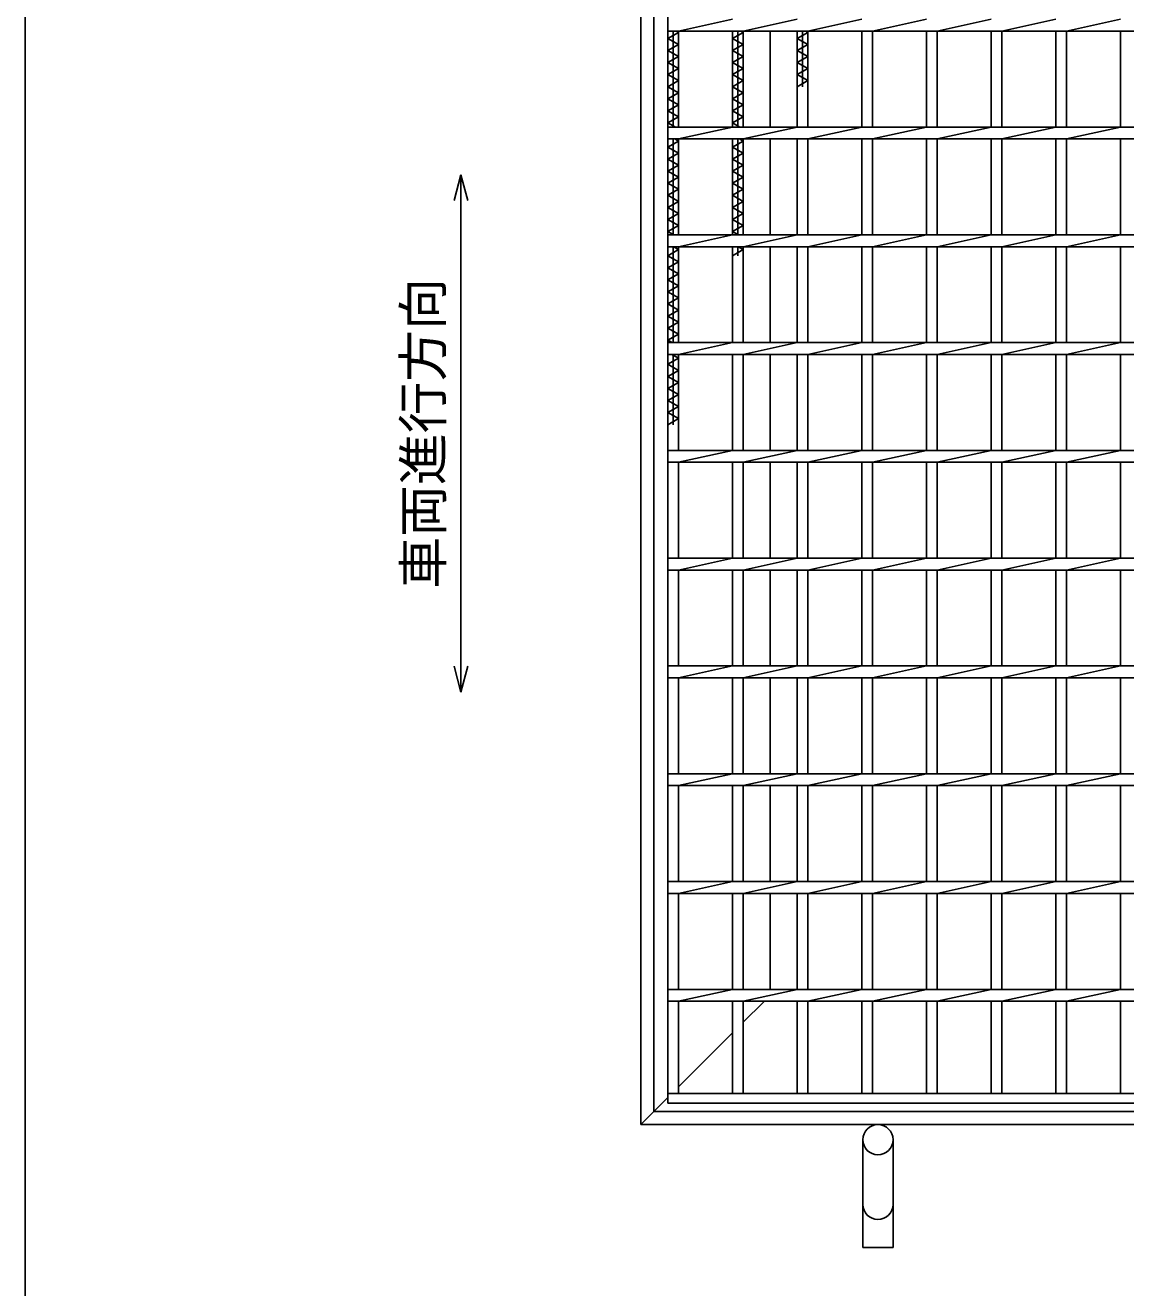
# Model space of a CAD drawing. Units: millimetres, scale not verified. Extents: x -1456 to 1385, y -1026 to 843.
# Drawn here: x -1383 to -872, y -313 to 272 of the extents above; entities that cross this region are included whole.
import ezdxf
from ezdxf.enums import TextEntityAlignment as Align

# ---------------------------------------------------------------- set-up
doc = ezdxf.new("R2010")
doc.units = ezdxf.units.MM
doc.header["$LTSCALE"] = 8
for name, color, linetype, lineweight in [('0_2', 150, 'Continuous', 25), ('16', 3, 'Continuous', 25), ('19', 6, 'Continuous', 25)]:
    doc.layers.add(name, color=color, linetype=linetype, lineweight=lineweight)
doc.styles.add('ベクトル', font='')
doc.styles.get('ベクトル').set_extended_font_data('ベクトル')

msp = doc.modelspace()

# ---------------------------------------------------------------- linework, layer by layer
at = {"layer": '0_2'}
msp.add_line((-1383.2, -917.2), (-1383.2, 842.8), dxfattribs=at)
at = {"layer": '0_2', "color": 4}
for p, q in [((-1181, 203.166), (-1184.2, 191.166)), ((-1177.8, 191.166), (-1181, 203.166)), ((-1181, 203.166), (-1181, -36.834)), ((-1181, -36.834), (-1184.2, -24.834)), ((-1177.8, -24.834), (-1181, -36.834))]:
    msp.add_line(p, q, dxfattribs=at)
at = {"layer": '16'}
for p, q in [((-1085, -223), (-1085, 468)), ((-1085, 269.75), (-1085, 275.25)), ((-1085, 269.75), (-390, 269.75)), ((-1082.5, 225.25), (-1082.5, 269.75)), ((-1080, 269.2), (-1080.982, 269.75)), ((-1080, 269.75), (-1055, 275.25)), ((-1080, 225.25), (-1080, 269.75)), ((-1055, 225.25), (-1055, 269.75)), ((-1052.5, 225.25), (-1052.5, 269.75)), ((-1050, 269.2), (-1050.982, 269.75)), ((-1050, 269.75), (-1025, 275.25)), ((-1050, 225.25), (-1050, 269.75)), ((-1025, 225.25), (-1025, 269.75)), ((-1022.5, 244), (-1022.5, 269.75)), ((-1020, 269.2), (-1020.982, 269.75)), ((-1020, 269.75), (-995, 275.25)), ((-1020, 225.25), (-1020, 269.75)), ((-995, 225.25), (-995, 269.75)), ((-990, 269.75), (-965, 275.25)), ((-990, 225.25), (-990, 269.75)), ((-965, 225.25), (-965, 269.75)), ((-960, 269.75), (-935, 275.25)), ((-960, 225.25), (-960, 269.75)), ((-935, 225.25), (-935, 269.75)), ((-930, 269.75), (-905, 275.25)), ((-930, 225.25), (-930, 269.75)), ((-905, 225.25), (-905, 269.75)), ((-900, 269.75), (-875, 275.25)), ((-900, 225.25), (-900, 269.75)), ((-875, 225.25), (-875, 269.75)), ((-1085, 266.4), (-1080, 269.2)), ((-1080, 263.6), (-1085, 266.4)), ((-1085, 260.8), (-1080, 263.6)), ((-1055, 266.4), (-1050, 269.2)), ((-1050, 263.6), (-1055, 266.4)), ((-1055, 260.8), (-1050, 263.6)), ((-1025, 266.4), (-1020, 269.2)), ((-1020, 263.6), (-1025, 266.4)), ((-1025, 260.8), (-1020, 263.6)), ((-1080, 258), (-1085, 260.8)), ((-1085, 255.2), (-1080, 258)), ((-1050, 258), (-1055, 260.8)), ((-1055, 255.2), (-1050, 258)), ((-1020, 258), (-1025, 260.8)), ((-1025, 255.2), (-1020, 258)), ((-1080, 252.4), (-1085, 255.2)), ((-1085, 249.6), (-1080, 252.4)), ((-1050, 252.4), (-1055, 255.2)), ((-1055, 249.6), (-1050, 252.4)), ((-1020, 252.4), (-1025, 255.2)), ((-1025, 249.6), (-1020, 252.4)), ((-1080, 246.8), (-1085, 249.6)), ((-1085, 244), (-1080, 246.8)), ((-1050, 246.8), (-1055, 249.6)), ((-1055, 244), (-1050, 246.8)), ((-1020, 246.8), (-1025, 249.6)), ((-1025, 244), (-1020, 246.8)), ((-1080, 241.2), (-1085, 244)), ((-1085, 238.4), (-1080, 241.2)), ((-1050, 241.2), (-1055, 244)), ((-1055, 238.4), (-1050, 241.2)), ((-1080, 235.6), (-1085, 238.4)), ((-1085, 232.8), (-1080, 235.6)), ((-1050, 235.6), (-1055, 238.4)), ((-1055, 232.8), (-1050, 235.6)), ((-1080, 230), (-1085, 232.8)), ((-1085, 227.2), (-1080, 230)), ((-1050, 230), (-1055, 232.8)), ((-1055, 227.2), (-1050, 230)), ((-1081.518, 225.25), (-1085, 227.2)), ((-1085, 225.25), (-390, 225.25)), ((-1085, 219.75), (-1085, 225.25)), ((-1080, 219.75), (-1055, 225.25)), ((-1051.518, 225.25), (-1055, 227.2)), ((-1050, 219.75), (-1025, 225.25)), ((-1020, 219.75), (-995, 225.25)), ((-990, 219.75), (-965, 225.25)), ((-960, 219.75), (-935, 225.25)), ((-930, 219.75), (-905, 225.25)), ((-900, 219.75), (-875, 225.25)), ((-1085, 219.75), (-390, 219.75)), ((-1085, 216), (-1080, 218.8)), ((-1082.5, 175.25), (-1082.5, 219.75)), ((-1080, 218.8), (-1081.696, 219.75)), ((-1080, 175.25), (-1080, 219.75)), ((-1055, 175.25), (-1055, 219.75)), ((-1055, 216), (-1050, 218.8)), ((-1052.5, 175.25), (-1052.5, 219.75)), ((-1050, 218.8), (-1051.696, 219.75)), ((-1050, 175.25), (-1050, 219.75)), ((-1025, 175.25), (-1025, 219.75)), ((-1020, 175.25), (-1020, 219.75)), ((-995, 175.25), (-995, 219.75)), ((-990, 175.25), (-990, 219.75)), ((-965, 175.25), (-965, 219.75)), ((-960, 175.25), (-960, 219.75)), ((-935, 175.25), (-935, 219.75)), ((-930, 175.25), (-930, 219.75)), ((-905, 175.25), (-905, 219.75)), ((-900, 175.25), (-900, 219.75)), ((-875, 175.25), (-875, 219.75)), ((-1080, 213.2), (-1085, 216)), ((-1085, 210.4), (-1080, 213.2)), ((-1050, 213.2), (-1055, 216)), ((-1055, 210.4), (-1050, 213.2)), ((-1080, 207.6), (-1085, 210.4)), ((-1085, 204.8), (-1080, 207.6)), ((-1050, 207.6), (-1055, 210.4)), ((-1055, 204.8), (-1050, 207.6)), ((-1080, 202), (-1085, 204.8)), ((-1085, 199.2), (-1080, 202)), ((-1080, 196.4), (-1085, 199.2)), ((-1050, 202), (-1055, 204.8)), ((-1055, 199.2), (-1050, 202)), ((-1050, 196.4), (-1055, 199.2)), ((-1085, 193.6), (-1080, 196.4)), ((-1080, 190.8), (-1085, 193.6)), ((-1055, 193.6), (-1050, 196.4)), ((-1050, 190.8), (-1055, 193.6)), ((-1085, 188), (-1080, 190.8)), ((-1080, 185.2), (-1085, 188)), ((-1055, 188), (-1050, 190.8)), ((-1050, 185.2), (-1055, 188)), ((-1085, 182.4), (-1080, 185.2)), ((-1080, 179.6), (-1085, 182.4)), ((-1055, 182.4), (-1050, 185.2)), ((-1050, 179.6), (-1055, 182.4)), ((-1085, 176.8), (-1080, 179.6)), ((-1082.232, 175.25), (-1085, 176.8)), ((-1055, 176.8), (-1050, 179.6)), ((-1052.232, 175.25), (-1055, 176.8)), ((-1085, 175.25), (-390, 175.25)), ((-1085, 169.75), (-1085, 175.25)), ((-1080, 169.75), (-1055, 175.25)), ((-1050, 169.75), (-1025, 175.25)), ((-1020, 169.75), (-995, 175.25)), ((-990, 169.75), (-965, 175.25)), ((-960, 169.75), (-935, 175.25)), ((-930, 169.75), (-905, 175.25)), ((-900, 169.75), (-875, 175.25)), ((-1085, 169.75), (-390, 169.75)), ((-1085, 165.6), (-1080, 168.4)), ((-1080, 162.8), (-1085, 165.6)), ((-1082.5, 125.25), (-1082.5, 169.75)), ((-1080, 168.4), (-1082.411, 169.75)), ((-1080, 125.25), (-1080, 169.75)), ((-1055, 125.25), (-1055, 169.75)), ((-1055, 165.6), (-1050, 168.4)), ((-1052.5, 165.6), (-1052.5, 169.75)), ((-1050, 168.4), (-1052.411, 169.75)), ((-1050, 125.25), (-1050, 169.75)), ((-1025, 125.25), (-1025, 169.75)), ((-1020, 125.25), (-1020, 169.75)), ((-995, 125.25), (-995, 169.75)), ((-990, 125.25), (-990, 169.75)), ((-965, 125.25), (-965, 169.75)), ((-960, 125.25), (-960, 169.75)), ((-935, 125.25), (-935, 169.75)), ((-930, 125.25), (-930, 169.75)), ((-905, 125.25), (-905, 169.75)), ((-900, 125.25), (-900, 169.75)), ((-875, 125.25), (-875, 169.75)), ((-1085, 160), (-1080, 162.8)), ((-1080, 157.2), (-1085, 160)), ((-1085, 154.4), (-1080, 157.2)), ((-1080, 151.6), (-1085, 154.4)), ((-1085, 148.8), (-1080, 151.6)), ((-1080, 146), (-1085, 148.8)), ((-1085, 143.2), (-1080, 146)), ((-1080, 140.4), (-1085, 143.2)), ((-1085, 137.6), (-1080, 140.4)), ((-1080, 134.8), (-1085, 137.6)), ((-1085, 132), (-1080, 134.8)), ((-1080, 129.2), (-1085, 132)), ((-1085, 126.4), (-1080, 129.2)), ((-1082.946, 125.25), (-1085, 126.4)), ((-1085, 125.25), (-390, 125.25)), ((-1085, 119.75), (-1085, 125.25)), ((-1080, 119.75), (-1055, 125.25)), ((-1050, 119.75), (-1025, 125.25)), ((-1020, 119.75), (-995, 125.25)), ((-990, 119.75), (-965, 125.25)), ((-960, 119.75), (-935, 125.25)), ((-930, 119.75), (-905, 125.25)), ((-900, 119.75), (-875, 125.25)), ((-1085, 119.75), (-390, 119.75)), ((-1085, 115.2), (-1080, 118)), ((-1080, 118), (-1083.125, 119.75)), ((-1082.5, 87.2), (-1082.5, 119.75)), ((-1080, 75.25), (-1080, 119.75)), ((-1055, 75.25), (-1055, 119.75)), ((-1050, 75.25), (-1050, 119.75)), ((-1025, 75.25), (-1025, 119.75)), ((-1020, 75.25), (-1020, 119.75)), ((-995, 75.25), (-995, 119.75)), ((-990, 75.25), (-990, 119.75)), ((-965, 75.25), (-965, 119.75)), ((-960, 75.25), (-960, 119.75)), ((-935, 75.25), (-935, 119.75)), ((-930, 75.25), (-930, 119.75)), ((-905, 75.25), (-905, 119.75)), ((-900, 75.25), (-900, 119.75)), ((-875, 75.25), (-875, 119.75)), ((-1080, 112.4), (-1085, 115.2)), ((-1085, 109.6), (-1080, 112.4)), ((-1080, 106.8), (-1085, 109.6)), ((-1085, 104), (-1080, 106.8)), ((-1080, 101.2), (-1085, 104)), ((-1085, 98.4), (-1080, 101.2)), ((-1080, 95.6), (-1085, 98.4)), ((-1085, 92.8), (-1080, 95.6)), ((-1080, 90), (-1085, 92.8)), ((-1085, 87.2), (-1080, 90)), ((-1085, 75.25), (-390, 75.25)), ((-1085, 69.75), (-1085, 75.25)), ((-1080, 69.75), (-1055, 75.25)), ((-1050, 69.75), (-1025, 75.25)), ((-1020, 69.75), (-995, 75.25)), ((-990, 69.75), (-965, 75.25)), ((-960, 69.75), (-935, 75.25)), ((-930, 69.75), (-905, 75.25)), ((-900, 69.75), (-875, 75.25)), ((-1085, 69.75), (-390, 69.75)), ((-1080, 25.25), (-1080, 69.75)), ((-1055, 25.25), (-1055, 69.75)), ((-1050, 25.25), (-1050, 69.75)), ((-1025, 25.25), (-1025, 69.75)), ((-1020, 25.25), (-1020, 69.75)), ((-995, 25.25), (-995, 69.75)), ((-990, 25.25), (-990, 69.75)), ((-965, 25.25), (-965, 69.75)), ((-960, 25.25), (-960, 69.75)), ((-935, 25.25), (-935, 69.75)), ((-930, 25.25), (-930, 69.75)), ((-905, 25.25), (-905, 69.75)), ((-900, 25.25), (-900, 69.75)), ((-875, 25.25), (-875, 69.75)), ((-1085, 25.25), (-390, 25.25)), ((-1085, 19.75), (-1085, 25.25)), ((-1080, 19.75), (-1055, 25.25)), ((-1050, 19.75), (-1025, 25.25)), ((-1020, 19.75), (-995, 25.25)), ((-990, 19.75), (-965, 25.25)), ((-960, 19.75), (-935, 25.25)), ((-930, 19.75), (-905, 25.25)), ((-900, 19.75), (-875, 25.25)), ((-1085, 19.75), (-390, 19.75)), ((-1080, -24.75), (-1080, 19.75)), ((-1055, -24.75), (-1055, 19.75)), ((-1050, -24.75), (-1050, 19.75)), ((-1025, -24.75), (-1025, 19.75)), ((-1020, -24.75), (-1020, 19.75)), ((-995, -24.75), (-995, 19.75)), ((-990, -24.75), (-990, 19.75)), ((-965, -24.75), (-965, 19.75)), ((-960, -24.75), (-960, 19.75)), ((-935, -24.75), (-935, 19.75)), ((-930, -24.75), (-930, 19.75)), ((-905, -24.75), (-905, 19.75)), ((-900, -24.75), (-900, 19.75)), ((-875, -24.75), (-875, 19.75)), ((-1085, -24.75), (-390, -24.75)), ((-1085, -30.25), (-1085, -24.75)), ((-1080, -30.25), (-1055, -24.75)), ((-1050, -30.25), (-1025, -24.75)), ((-1020, -30.25), (-995, -24.75)), ((-990, -30.25), (-965, -24.75)), ((-960, -30.25), (-935, -24.75)), ((-930, -30.25), (-905, -24.75)), ((-900, -30.25), (-875, -24.75)), ((-1085, -30.25), (-390, -30.25)), ((-1080, -74.75), (-1080, -30.25)), ((-1055, -74.75), (-1055, -30.25)), ((-1050, -74.75), (-1050, -30.25)), ((-1025, -74.75), (-1025, -30.25)), ((-1020, -74.75), (-1020, -30.25)), ((-995, -74.75), (-995, -30.25)), ((-990, -74.75), (-990, -30.25)), ((-965, -74.75), (-965, -30.25)), ((-960, -74.75), (-960, -30.25)), ((-935, -74.75), (-935, -30.25)), ((-930, -74.75), (-930, -30.25)), ((-905, -74.75), (-905, -30.25)), ((-900, -74.75), (-900, -30.25)), ((-875, -74.75), (-875, -30.25)), ((-1085, -74.75), (-390, -74.75)), ((-1085, -80.25), (-1085, -74.75)), ((-1080, -80.25), (-1055, -74.75)), ((-1050, -80.25), (-1025, -74.75)), ((-1020, -80.25), (-995, -74.75)), ((-990, -80.25), (-965, -74.75)), ((-960, -80.25), (-935, -74.75)), ((-930, -80.25), (-905, -74.75)), ((-900, -80.25), (-875, -74.75)), ((-1085, -80.25), (-390, -80.25)), ((-1080, -124.75), (-1080, -80.25)), ((-1055, -124.75), (-1055, -80.25)), ((-1050, -124.75), (-1050, -80.25)), ((-1025, -124.75), (-1025, -80.25)), ((-1020, -124.75), (-1020, -80.25)), ((-995, -124.75), (-995, -80.25)), ((-990, -124.75), (-990, -80.25)), ((-965, -124.75), (-965, -80.25)), ((-960, -124.75), (-960, -80.25)), ((-935, -124.75), (-935, -80.25)), ((-930, -124.75), (-930, -80.25)), ((-905, -124.75), (-905, -80.25)), ((-900, -124.75), (-900, -80.25)), ((-875, -124.75), (-875, -80.25)), ((-1085, -124.75), (-390, -124.75)), ((-1085, -130.25), (-1085, -124.75)), ((-1080, -130.25), (-1055, -124.75)), ((-1050, -130.25), (-1025, -124.75)), ((-1020, -130.25), (-995, -124.75)), ((-990, -130.25), (-965, -124.75)), ((-960, -130.25), (-935, -124.75)), ((-930, -130.25), (-905, -124.75)), ((-900, -130.25), (-875, -124.75)), ((-1085, -130.25), (-390, -130.25)), ((-1080, -174.75), (-1080, -130.25)), ((-1055, -174.75), (-1055, -130.25)), ((-1050, -174.75), (-1050, -130.25)), ((-1025, -174.75), (-1025, -130.25)), ((-1020, -174.75), (-1020, -130.25)), ((-995, -174.75), (-995, -130.25)), ((-990, -174.75), (-990, -130.25)), ((-965, -174.75), (-965, -130.25)), ((-960, -174.75), (-960, -130.25)), ((-935, -174.75), (-935, -130.25)), ((-930, -174.75), (-930, -130.25)), ((-905, -174.75), (-905, -130.25)), ((-900, -174.75), (-900, -130.25)), ((-875, -174.75), (-875, -130.25)), ((-1085, -174.75), (-390, -174.75)), ((-1085, -180.25), (-1085, -174.75)), ((-1080, -180.25), (-1055, -174.75)), ((-1050, -180.25), (-1025, -174.75)), ((-1020, -180.25), (-995, -174.75)), ((-990, -180.25), (-965, -174.75)), ((-960, -180.25), (-935, -174.75)), ((-930, -180.25), (-905, -174.75)), ((-900, -180.25), (-875, -174.75)), ((-1085, -180.25), (-390, -180.25)), ((-1080, -223), (-1080, -180.25)), ((-1055, -223), (-1055, -180.25)), ((-1050, -223), (-1050, -180.25)), ((-1025, -223), (-1025, -180.25)), ((-1020, -223), (-1020, -180.25)), ((-995, -223), (-995, -180.25)), ((-990, -223), (-990, -180.25)), ((-965, -223), (-965, -180.25)), ((-960, -223), (-960, -180.25)), ((-935, -223), (-935, -180.25)), ((-930, -223), (-930, -180.25)), ((-905, -223), (-905, -180.25)), ((-900, -223), (-900, -180.25)), ((-875, -223), (-875, -180.25)), ((-1085, -223), (-390, -223)), ((-1085, -227.5), (-1085, -223)), ((-1085, -223), (-1080, -223)), ((-390, -227.5), (-1085, -227.5)), ((-1055, -223), (-1050, -223)), ((-1025, -223), (-1020, -223)), ((-995, -223), (-990, -223)), ((-965, -223), (-960, -223)), ((-935, -223), (-930, -223)), ((-905, -223), (-900, -223)), ((-875, -223), (-870, -223))]:
    msp.add_line(p, q, dxfattribs=at)
at = {"layer": '19'}
for p, q in [((-1097.5, -237.5), (-1097.5, 482.5)), ((-1091.5, -231.5), (-1091.5, 476.5)), ((-1037.5, 225.5), (-1037.5, 269.5)), ((-1037.5, 175.5), (-1037.5, 219.5)), ((-1037.5, 125.5), (-1037.5, 169.5)), ((-1037.5, 75.5), (-1037.5, 119.5)), ((-1037.5, 25.5), (-1037.5, 69.5)), ((-1037.5, -24.5), (-1037.5, 19.5)), ((-1037.5, -74.5), (-1037.5, -30.5)), ((-1037.5, -124.5), (-1037.5, -80.5)), ((-1037.5, -174.5), (-1037.5, -130.5)), ((-1050, -190), (-1040.5, -180.5)), ((-1080, -220), (-1055, -195)), ((-1097.5, -237.5), (-1085, -225)), ((-1091.5, -231.5), (-383.5, -231.5)), ((-1097.5, -237.5), (-377.5, -237.5)), ((-994.5, -244.5), (-994.5, -294.5)), ((-980.5, -294.5), (-980.5, -244.5)), ((-994.5, -294.5), (-980.5, -294.5))]:
    msp.add_line(p, q, dxfattribs=at)
msp.add_circle((-987.5, -244.5), 7, dxfattribs=at)
msp.add_arc((-987.5, -274.5), 7, 180, 0, dxfattribs=at)

# ---------------------------------------------------------------- texts
at = {"layer": '0_2', "color": 2, "style": 'ベクトル'}
msp.add_text('車両進行方向', height=17.6, rotation=90, dxfattribs=at).set_placement((-1198.6, 11.166), align=Align.MIDDLE_LEFT)

doc.saveas('drawing.dxf')
